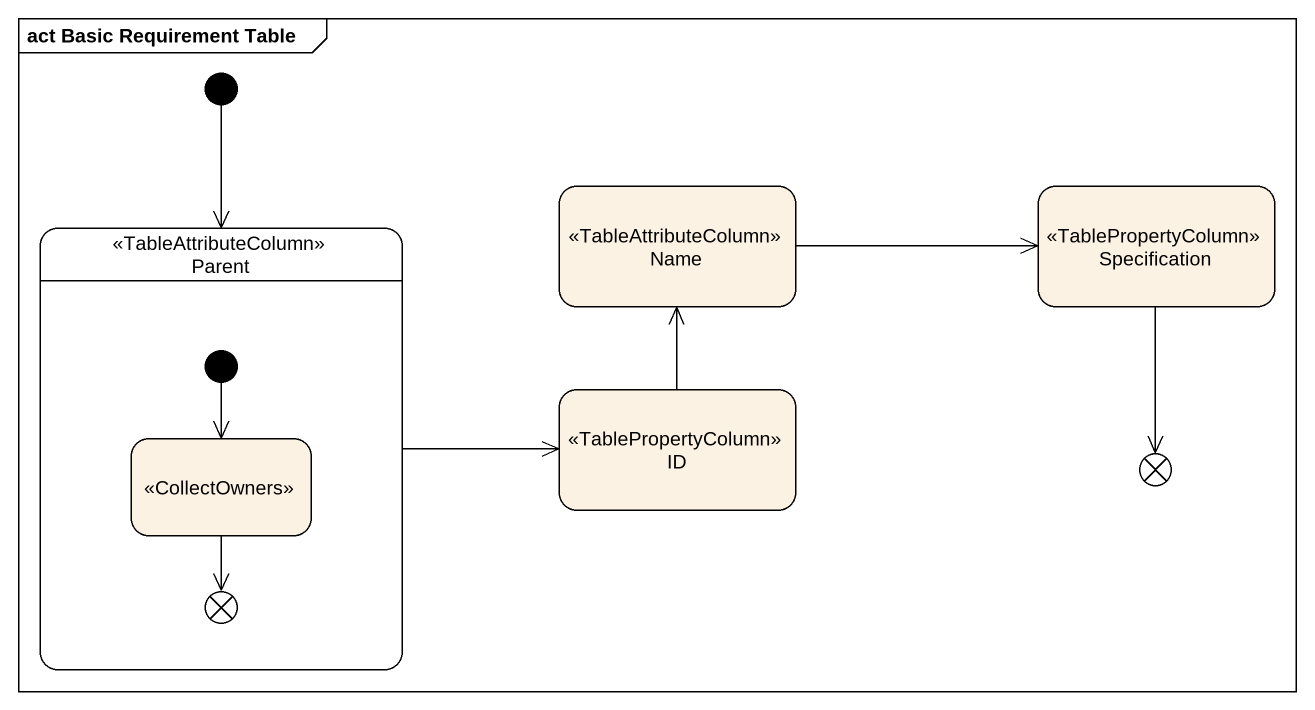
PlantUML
@startuml
mainframe act Basic Requirement Table
hide empty description
state Parent <<TableAttributeColumn>> {
  state " " as state1 <<CollectOwners>>
  state flowfinal2 <<end>>
  [*] --> state1
}
state Name <<TableAttributeColumn>>
state Specification <<TablePropertyColumn>>
state ID <<TablePropertyColumn>>
state flowfinal1 <<end>>
[*] --> Parent
Parent -right-> ID
Name -right-> Specification
Specification --> flowfinal1
ID -up-> Name
state1 --> flowfinal2
@enduml
